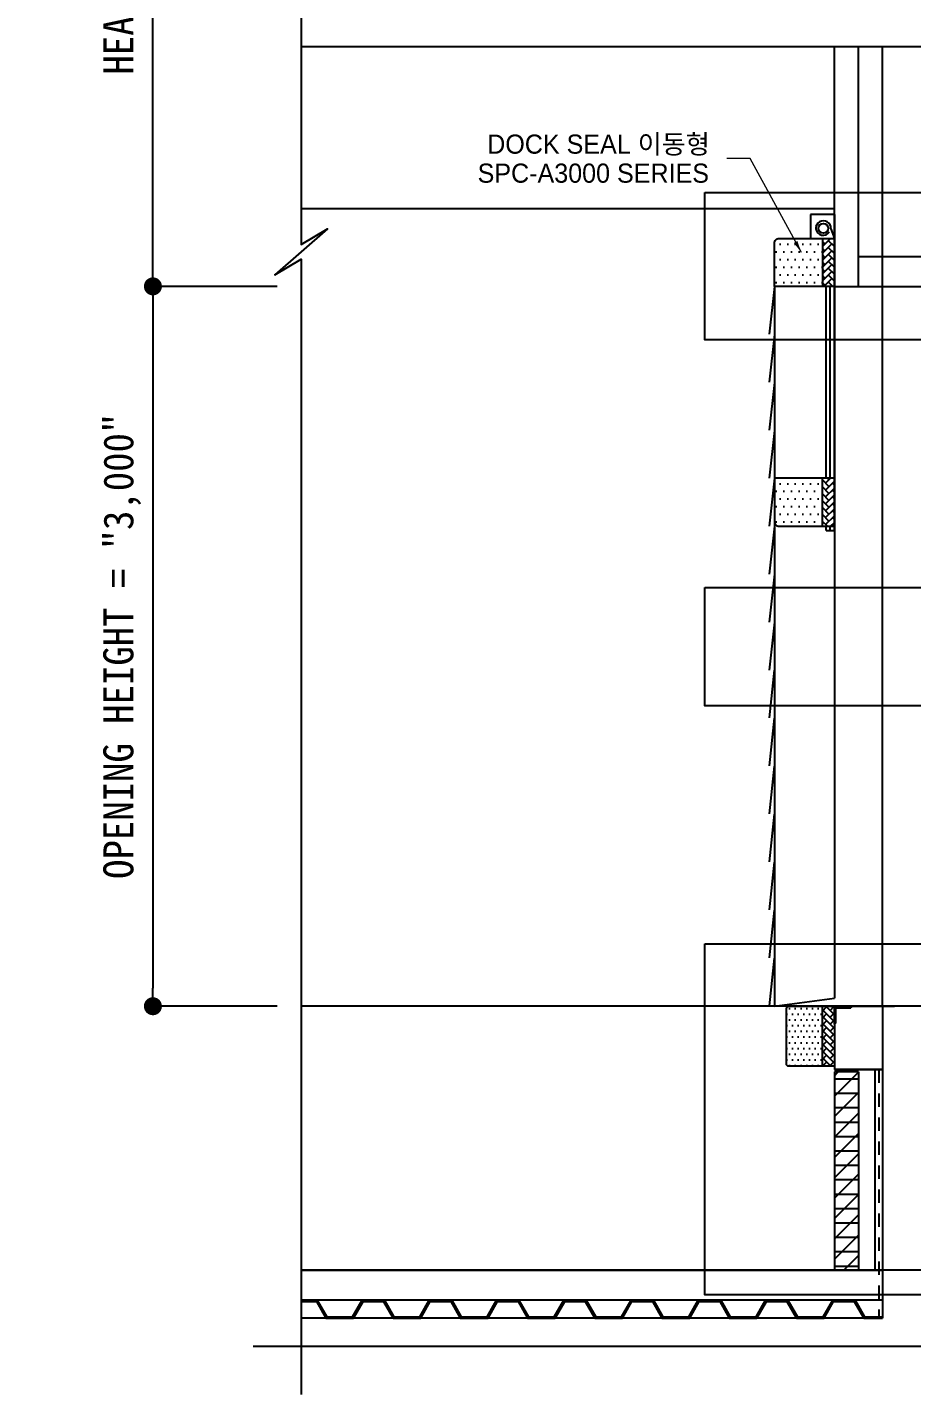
# Model space of a CAD drawing. Header units: millimetres. Extents: x 909 to 159266, y 137 to 21462.
# Drawn here: x 12768 to 16451, y 6662 to 12360 of the extents above; entities that cross this region are included whole.
import ezdxf

# ---------------------------------------------------------------- set-up
doc = ezdxf.new("R2010")
doc.units = ezdxf.units.MM
doc.header["$LTSCALE"] = 50
doc.header["$MEASUREMENT"] = 0
for name, pattern in [('주단면도-1$0$HID', [2, 1.1, -0.9]), ('주단면도-1$0$주단면도-1$0$STD_CENTER', [66, 60, -2, 2, -2]), ('주단면도-2$0$주단면도-1$0$STD_CENTER', [66, 60, -2, 2, -2])]:
    doc.linetypes.add(name, pattern=pattern)
doc.layers.get('Defpoints').update_dxf_attribs({"color": 181})
for name, color, linetype in [('252', 252, 'Continuous'), ('DIM', 7, 'Continuous'), ('주단면도-1$0$7FIN', 5, 'Continuous'), ('주단면도-1$0$A-SECT-DOOR', 8, 'Continuous'), ('주단면도-1$0$A-ST-CONC', 2, 'Continuous'), ('주단면도-1$0$fin-5', 6, 'Continuous'), ('주단면도-1$0$HAT', 8, 'Continuous'), ('주단면도-1$0$HID', 7, '주단면도-1$0$HID'), ('주단면도-1$0$INS', 252, 'Continuous'), ('주단면도-1$0$WAL', 3, 'Continuous'), ('주단면도-1$0$주단면도-1$0$A-FIN-TYP1', 6, 'Continuous'), ('주단면도-1$0$주단면도-1$0$A-FLOR-GW', 6, 'Continuous'), ('주단면도-1$0$주단면도-1$0$A-ST-AXIS-CEN', 252, '주단면도-1$0$주단면도-1$0$STD_CENTER'), ('주단면도-1$0$주단면도-1$0$A-ST-CONC', 2, 'Continuous'), ('주단면도-2$0$주단면도-1$0$A-ST-AXIS-CEN', 252, '주단면도-2$0$주단면도-1$0$STD_CENTER')]:
    doc.layers.add(name, color=color, linetype=linetype)
doc.layers.add('주단면도-1$0$A-ELEV-LIN2', color=7, linetype='Continuous', lineweight=25)
doc.styles.add('2020음성 1차', font='나눔고딕Bold.ttf')
doc.styles.get("Standard").update_dxf_attribs({"font": 'NanumGothicBold.ttf'})
doc.styles.add('돋움체', font='')
doc.styles.add('헤드라인', font='')
doc.styles.get('돋움체').set_extended_font_data('DotumChe')
doc.styles.get('헤드라인').set_extended_font_data('HY울릉도M')
doc.dimstyles.new('ISO-25', dxfattribs={"dimtxt": 2.5, "dimasz": 2.5, "dimexe": 1.25, "dimexo": 0.625, "dimtad": 1, "dimtxsty": 'Standard', "dimcen": 2.5, "dimadec": 0, "dimazin": 0, "dimtfac": 1, "dimtmove": 0, "dimatfit": 3, "dimfxl": 1, "dimarcsym": 0})
doc.dimstyles.new('류재성$0', dxfattribs={"dimscale": 50, "dimtxt": 3, "dimasz": 1.5, "dimexe": 0, "dimexo": 2, "dimgap": 1, "dimtad": 1, "dimdec": 0, "dimdsep": 46, "dimlunit": 6, "dimtxsty": '2020음성 1차', "dimblk1": 'DOT', "dimblk2": 'DOT', "dimsah": 1, "dimcen": 0.09, "dimclrt": 4, "dimadec": 0, "dimazin": 0, "dimtfac": 1, "dimtdec": 4, "dimtofl": 0, "dimtmove": 0, "dimatfit": 3, "dimldrblk": 'DOT', "dimfxl": 1, "dimtolj": 1, "dimtzin": 0, "dimarcsym": 0})

# ---------------------------------------------------------------- blocks, each defined once
blk = doc.blocks.new('DOCK SEAL')
at = {"transparency": 33554687}
h = blk.add_hatch(dxfattribs=at)
h.set_pattern_fill('DOTS', color=3, scale=20)
h.set_pattern_definition([(0, (1077670.886, -1237430.57), (15.875, 31.75), [0, -31.75])])
h.paths.add_polyline_path([(1190556.7, -1301344.5), (1190556.7, -1301144.5), (1190376.7, -1301144.5, 0.414214), (1190356.7, -1301164.5), (1190356.7, -1301344.5)])
h = blk.add_hatch(dxfattribs=at)
h.set_pattern_fill('DOTS', color=3, scale=20)
h.set_pattern_definition([(0, (1077670.886, -1237856.78), (15.875, 31.75), [0, -31.75])])
h.paths.add_polyline_path([(1190356.7, -1302144.5), (1190356.7, -1302324.5, 0.414214), (1190376.7, -1302344.5), (1190556.7, -1302344.5), (1190556.7, -1302144.5)])
h = blk.add_hatch()
h.set_pattern_fill('DOTS,_O', color=6, scale=15)
h.set_pattern_definition([(0, (1122895.82, -784727.474), (11.90625, 23.8125), [0, -23.8125])])
h.paths.add_polyline_path([(1190681.7, -1304344.5), (1190606.7, -1304344.5), (1190606.7, -1304419.5), (1190612.7, -1304413.5), (1190612.7, -1304356.5, -0.414214), (1190618.7, -1304350.5), (1190675.7, -1304350.5)])
at = {"layer": 'DIM'}
h = blk.add_hatch(dxfattribs=at)
h.set_pattern_fill('AR-HBONE', color=3, scale=0.2, style=0)
h.set_pattern_definition([(45, (1077670.886, -1237430.571), (3e-15, 28.7368196), [60.96, -20.32]), (135, (1077685.254, -1237416.203), (3e-15, 28.7368196), [60.96, -20.32])])
h.paths.add_polyline_path([(1190606.7, -1301144.5), (1190556.7, -1301144.5), (1190556.7, -1301344.5), (1190606.7, -1301344.5)])
h = blk.add_hatch(dxfattribs=at)
h.set_pattern_fill('AR-HBONE', color=3, scale=0.2, style=0)
h.set_pattern_definition([(45, (0, 0), (0, 28.73681959), [60.96, -20.32]), (135, (14.368, 14.368), (3e-15, 28.73681959), [60.96, -20.32])])
h.paths.add_polyline_path([(1190606.7, -1302144.5), (1190556.7, -1302144.5), (1190556.7, -1302344.5), (1190606.7, -1302344.5)])
h = blk.add_hatch(dxfattribs=at)
h.set_pattern_fill('DOTS,_O', color=3, scale=15)
h.set_pattern_definition([(0, (1089029.327, -1236932.07), (11.90625, 23.8125), [0, -23.8125])])
h.paths.add_polyline_path([(1190556.7, -1304344.5), (1190416.7, -1304344.5, 0.414214), (1190406.7, -1304354.5), (1190406.7, -1304584.5, 0.414214), (1190416.7, -1304594.5), (1190556.7, -1304594.5)])
h = blk.add_hatch(dxfattribs=at)
h.set_pattern_fill('AR-HBONE', color=3, scale=0.2, style=0)
h.set_pattern_definition([(45, (1089029.327, -1236932.07), (3e-15, 28.7368196), [60.96, -20.32]), (135, (1089043.695, -1236917.7), (3e-15, 28.7368196), [60.96, -20.32])])
h.paths.add_polyline_path([(1190556.7, -1304594.5), (1190606.7, -1304594.5), (1190606.7, -1304344.5), (1190556.7, -1304344.5)])
for p, q in [((1190572.7, -1302144.5, 0), (1190572.7, -1301344.5, 0)), ((1190589.7, -1302144.5, 0), (1190589.7, -1301344.5, 0)), ((1190606.7, -1302144.5, 0), (1190606.7, -1301344.5, 0)), ((1190572.7, -1302361.6, 0), (1190572.7, -1302344.5, 0)), ((1190572.7, -1302361.6, 0), (1190606.7, -1302361.6, 0)), ((1190589.7, -1302361.6, 0), (1190589.7, -1302344.5, 0)), ((1190606.7, -1302361.6, 0), (1190606.7, -1302344.5, 0))]:
    blk.add_line(p, q)
at = {"color": 6}
for p, q in [((1190681.7, -1304344.5, 0), (1190675.7, -1304350.5, 0)), ((1190612.7, -1304413.5, 0), (1190606.7, -1304419.5, 0))]:
    blk.add_line(p, q, dxfattribs=at)
at = {"color": 6, "elevation": 0}
blk.add_lwpolyline([(1190606.7, -1304419.5), (1190606.7, -1304344.5), (1190681.7, -1304344.5)], dxfattribs=at)
blk.add_lwpolyline([(1190612.7, -1304413.5), (1190612.7, -1304356.5, -0.414214), (1190618.7, -1304350.5), (1190675.7, -1304350.5)], format="xyb", dxfattribs=at)
at = {"layer": 'DIM', "color": 3}
for p, q in [((1190606.6, -1301044.5, 0), (1190506.6, -1301044.5, 0)), ((1190506.6, -1301044.5, 0), (1190506.7, -1301144.5, 0)), ((1190606.6, -1301044.5, 0), (1190606.7, -1301144.5, 0)), ((1190592.2, -1301104.2, 0), (1190606.7, -1301144.5, 0)), ((1190556.7, -1301144.5, 0), (1190556.7, -1301344.5, 0)), ((1190356.7, -1301344.5, 0), (1190334.9, -1301543.3, 0)), ((1190356.7, -1301344.6, 0), (1190334.9, -1301543.3, 0)), ((1190356.7, -1301344.5, 0), (1190356.7, -1304344.5, 0)), ((1190606.7, -1301344.5, 0), (1190606.7, -1304310.2)), ((1190356.7, -1301544.5, 0), (1190334.9, -1301743.3, 0)), ((1190356.6, -1301744.5, 0), (1190334.9, -1301943.3, 0)), ((1190356.6, -1301944.5, 0), (1190334.8, -1302143.3, 0)), ((1190356.6, -1302144.5, 0), (1190334.8, -1302343.3, 0)), ((1190556.7, -1302344.5, 0), (1190556.7, -1302144.5, 0)), ((1190356.6, -1302344.5, 0), (1190334.8, -1302543.3, 0)), ((1190356.6, -1302544.5, 0), (1190334.8, -1302743.3, 0)), ((1190356.6, -1302744.5, 0), (1190334.8, -1302943.3, 0)), ((1190356.5, -1302944.5, 0), (1190334.7, -1303143.3, 0)), ((1190356.5, -1303144.5, 0), (1190334.7, -1303343.3, 0)), ((1190356.5, -1303344.5, 0), (1190334.7, -1303543.3, 0)), ((1190356.5, -1303544.5, 0), (1190334.7, -1303743.3, 0)), ((1190356.5, -1303744.5, 0), (1190334.7, -1303943.3, 0)), ((1190356.4, -1303944.5, 0), (1190334.7, -1304143.3, 0)), ((1190356.4, -1304144.5, 0), (1190334.6, -1304343.3, 0)), ((1190356.7, -1304344.5, 0), (1190606.7, -1304310.2)), ((1190556.7, -1304594.5, 0), (1190556.7, -1304344.5, 0))]:
    blk.add_line(p, q, dxfattribs=at)
at = {"layer": 'DIM', "color": 3, "elevation": 0}
for points in [[(1190606.7, -1301144.5), (1190606.7, -1301344.5), (1190356.7, -1301344.5), (1190356.7, -1301164.5, -0.414214), (1190376.7, -1301144.5)], [(1190606.7, -1302344.5), (1190606.7, -1302144.5), (1190356.7, -1302144.5), (1190356.7, -1302324.5, 0.414214), (1190376.7, -1302344.5)], [(1190416.7, -1304344.5), (1190606.7, -1304344.5), (1190606.7, -1304594.5), (1190416.7, -1304594.5, -0.414214), (1190406.7, -1304584.5), (1190406.7, -1304354.5, -0.414214)]]:
    blk.add_lwpolyline(points, format="xyb", close=True, dxfattribs=at)
at = {"layer": 'DIM', "color": 3}
blk.add_circle((1190560.8, -1301102.5, 0), 20.1, dxfattribs=at)
for centre, radius, start, end in [((1190560.8, -1301102.5, 0), 31.5, 357.0359, 182.9641), ((1190559.8, -1301100.8, 0), 30.8, 186.2258, 328.6283)]:
    blk.add_arc(centre, radius, start, end, dxfattribs=at)
blk = doc.blocks.new('주단면도-1$0$A$C335c50f1')
at = {"layer": '주단면도-1$0$A-SECT-DOOR'}
for p, q in [((0.1, 125, -103000), (950, 125)), ((0.1, 0, -103000), (950, 0)), ((-99.9, -3000, -103000), (150.1, -3000, -103000)), ((100, -3000, -103000), (-99.9, -3000, -103000)), ((100, -3000, -103000), (-99.9, -3000, -103000))]:
    blk.add_line(p, q, dxfattribs=at)
at = {"layer": '주단면도-1$0$A-ST-CONC'}
for p, q in [((-99.9, -3000, -103000), (-99.9, -3264, -103000)), ((100, -3000, -103000), (-99.9, -3000, -103000)), ((-99.9, -3264, -103000), (100, -3264, -103000))]:
    blk.add_line(p, q, dxfattribs=at)
at = {"layer": '주단면도-1$0$INS'}
blk.add_line((0.1, 0, -103000), (0.1, 125, -103000), dxfattribs=at)
blk.add_blockref('DOCK SEAL', (-1190706.5, 1301344.5, -103000))
blk = doc.blocks.new('_Dot')
at = {"layer": 'DIM', "color": 0, "lineweight": -2}
blk.add_line((-0.5, 0), (-1, 0), dxfattribs=at)
at = {"layer": 'DIM', "color": 0, "const_width": 0.5}
blk.add_lwpolyline([(-0.25, 0, 1), (0.25, 0, 1)], format="xyb", close=True, dxfattribs=at)
blk = doc.blocks.new('*D5531')
at = {"layer": '252', "color": 0, "lineweight": -2}
for p, q in [((13809, 11280.3), (13291.3, 11280.3)), ((13291.3, 11205.3), (13291.3, 8355.3)), ((13809, 8280.3), (13291.3, 8280.3))]:
    blk.add_line(p, q, dxfattribs=at)
at = {"layer": 'Defpoints', "color": 0}
for p in [(13909, 11280.3), (13291.3, 8280.3), (13909, 8280.3)]:
    blk.add_point(p, dxfattribs=at)
at = {"layer": '252', "color": 0, "linetype": 'ByBlock', "lineweight": -2, "xscale": 75, "yscale": 75, "zscale": 75}
for p, rotation in [((13291.3, 11280.3), 90), ((13291.3, 8280.3), 270)]:
    blk.add_blockref('_Dot', p, dxfattribs=dict(at, rotation=rotation))
at = {"layer": '252', "color": 4, "insert": (13163.5, 9780.3), "char_height": 125, "attachment_point": 5, "rotation": 90, "style": '돋움체'}
blk.add_mtext('\\A1;OPENING HEIGHT = "3,000"', dxfattribs=at)
blk = doc.blocks.new('*D5532')
at = {"layer": '252', "color": 0, "lineweight": -2}
for p, q in [((13809, 14580.3), (13291.3, 14580.3)), ((13291.3, 11355.3), (13291.3, 14505.3)), ((13809, 11280.3), (13291.3, 11280.3))]:
    blk.add_line(p, q, dxfattribs=at)
at = {"layer": 'Defpoints', "color": 0}
for p in [(13291.3, 14580.3), (13909, 14580.3), (13909, 11280.3)]:
    blk.add_point(p, dxfattribs=at)
at = {"layer": '252', "color": 0, "linetype": 'ByBlock', "lineweight": -2, "xscale": 75, "yscale": 75, "zscale": 75}
for p, rotation in [((13291.3, 14580.3), 90), ((13291.3, 11280.3), 270)]:
    blk.add_blockref('_Dot', p, dxfattribs=dict(at, rotation=rotation))
at = {"layer": '252', "color": 4, "insert": (13163.5, 12930.3), "char_height": 125, "attachment_point": 5, "rotation": 90, "style": '돋움체'}
blk.add_mtext('\\A1;HEAD ROOM = "3,300"', dxfattribs=at)

msp = doc.modelspace()

# ---------------------------------------------------------------- hatches: boundary and pattern name
at = {"layer": '주단면도-1$0$HAT', "transparency": 33554687}
h = msp.add_hatch(dxfattribs=at)
h.set_pattern_fill('ANSI31', color=256, scale=60)
h.set_pattern_definition([(225, (55686.43, -168233.71), (42.426407, -42.426407), [])])
h.paths.add_polyline_path([(16229.3, 7180.3), (16229.3, 8006.3), (16129.3, 8006.3), (16129.3, 7180.3)])

# ---------------------------------------------------------------- linework, layer by layer
at = {"color": 2}
for points in [[(13909, 16186.7), (13909, 11454.9), (14018.9, 11519.5), (13799.1, 11328.7), (13909, 11393.4), (13909, 6661.6)], [(20213.4, 6861.6), (16991.9, 6861.6), (17056.6, 6751.7), (16865.8, 6971.5), (16930.5, 6861.6), (13709, 6861.6)]]:
    msp.add_lwpolyline(points, dxfattribs=at)
for points in [[(15589.3, 11671.1), (17562.9, 11671.1), (17562.9, 11057), (15589.3, 11057)], [(15589.3, 10025.6), (17562.9, 10025.6), (17562.9, 9531.6), (15589.3, 9531.6)], [(15589.3, 8540.1), (17562.9, 8540.1), (17562.9, 7076.9), (15589.3, 7076.9)]]:
    msp.add_lwpolyline(points, close=True)
at = {"layer": '주단면도-1$0$7FIN'}
for points in [[(13909, 7055.3), (13975.9, 7055.3), (14015.3, 6985.6), (14123, 6985.6), (14162.5, 7055.3), (14255.9, 7055.3), (14295.2, 6985.6), (14403, 6985.6), (14442.5, 7055.3), (14535.9, 7055.3), (14575.4, 6985.6), (14683.2, 6985.6), (14722.5, 7055.3), (14815.9, 7055.3), (14855.4, 6985.6), (14963.1, 6985.6), (15002.5, 7055.3), (15095.9, 7055.3), (15135.3, 6985.6), (15243, 6985.6), (15282.5, 7055.3), (15375.9, 7055.3), (15415.2, 6985.6), (15523, 6985.6), (15562.5, 7055.3), (15655.9, 7055.3), (15695.4, 6985.6), (15803.2, 6985.6), (15842.5, 7055.3), (15935.9, 7055.3), (15975.4, 6985.6), (16083.1, 6985.6), (16122.5, 7055.3), (16215.9, 7055.3), (16255.3, 6985.6), (16329.3, 6985.6)], [(13909, 7049.9), (13972.1, 7049.9), (14011.5, 6980.3), (14126.8, 6980.3), (14166.3, 7049.9), (14252, 7049.9), (14291.4, 6980.3), (14406.8, 6980.3), (14446.3, 7049.9), (14532.1, 7049.9), (14571.6, 6980.3), (14687, 6980.3), (14726.3, 7049.9), (14812.1, 7049.9), (14851.6, 6980.3), (14966.9, 6980.3), (15006.3, 7049.9), (15092.1, 7049.9), (15131.5, 6980.3), (15246.8, 6980.3), (15286.3, 7049.9), (15372.1, 7049.9), (15411.4, 6980.3), (15526.8, 6980.3), (15566.3, 7049.9), (15652.1, 7049.9), (15691.6, 6980.3), (15807, 6980.3), (15846.3, 7049.9), (15932.1, 7049.9), (15971.6, 6980.3), (16086.9, 6980.3), (16126.3, 7049.9), (16212.1, 7049.9), (16251.5, 6980.3), (16329.3, 6980.3)]]:
    msp.add_lwpolyline(points, dxfattribs=at)
at = {"layer": '주단면도-1$0$A-ELEV-LIN2'}
for p, q in [((16329.3, 8280.3), (16329.3, 12280.3)), ((13909, 11604.3), (16129.4, 11604.3))]:
    msp.add_line(p, q, dxfattribs=at)
at = {"layer": '주단면도-1$0$A-ST-CONC'}
msp.add_line((16329.3, 8016.3), (16129.3, 8016.3), dxfattribs=at)
at = {"layer": '주단면도-1$0$fin-5'}
msp.add_line((16299.3, 7180.3), (16299.3, 8016.3), dxfattribs=at)
at = {"layer": '주단면도-1$0$HID', "color": 8}
msp.add_line((16314.3, 8016.3), (16314.3, 6980.3), dxfattribs=at)
at = {"layer": '주단면도-1$0$WAL'}
for p, q in [((16129.3, 8006.3), (16129.3, 7180.3)), ((16229.3, 8006.3), (16129.3, 8006.3)), ((16229.3, 8006.3), (16229.3, 7180.3)), ((16229.3, 7976.3), (16129.3, 7976.3)), ((16229.3, 7916.3), (16129.3, 7916.3)), ((16229.3, 7856.3), (16129.3, 7856.3)), ((16229.3, 7796.3), (16129.3, 7796.3)), ((16229.3, 7736.3), (16129.3, 7736.3)), ((16229.3, 7676.3), (16129.3, 7676.3)), ((16229.3, 7676.3), (16129.3, 7676.3)), ((16229.3, 7616.3), (16129.3, 7616.3)), ((16229.3, 7556.3), (16129.3, 7556.3)), ((16229.3, 7496.3), (16129.3, 7496.3)), ((16229.3, 7436.3), (16129.3, 7436.3)), ((16229.3, 7376.3), (16129.3, 7376.3)), ((16229.3, 7316.3), (16129.3, 7316.3)), ((16229.3, 7256.3), (16129.3, 7256.3)), ((16229.3, 7196.3), (16129.3, 7196.3))]:
    msp.add_line(p, q, dxfattribs=at)
at = {"layer": '주단면도-1$0$주단면도-1$0$A-FIN-TYP1'}
for points in [[(13909, 7180.3), (16329.3, 7180.3)], [(16329.3, 7055.3), (13909, 7055.3)]]:
    msp.add_lwpolyline(points, dxfattribs=at)
at = {"layer": '주단면도-1$0$주단면도-1$0$A-FLOR-GW'}
for p, q in [((16129.4, 11280.3), (16129.4, 12280.3)), ((16229.4, 11280.3), (16229.4, 12280.3)), ((16129.4, 11280.3), (16229.4, 11280.3))]:
    msp.add_line(p, q, dxfattribs=at)
at = {"layer": '주단면도-1$0$주단면도-1$0$A-ST-AXIS-CEN', "linetype": 'Continuous'}
msp.add_line((20013.4, 7180.3), (13909, 7180.3), dxfattribs=at)
at = {"layer": '주단면도-1$0$주단면도-1$0$A-ST-CONC'}
for p, q in [((13909, 12280.3), (17129.3, 12280.3)), ((17129.3, 8280.3), (16329.3, 8280.3)), ((16329.3, 6980.3), (13909, 6980.3))]:
    msp.add_line(p, q, dxfattribs=at)
msp.add_lwpolyline([(16329.3, 8280.3), (16329.3, 6980.3)], dxfattribs=at)
at = {"layer": '주단면도-2$0$주단면도-1$0$A-ST-AXIS-CEN', "color": 1, "linetype": 'Continuous'}
for p, q in [((20013.4, 8280.3), (13909, 8280.3)), ((20013.5, 7180.3), (13909.1, 7180.3))]:
    msp.add_line(p, q, dxfattribs=at)

# ---------------------------------------------------------------- block references
at = {"layer": '주단면도-1$0$주단면도-1$0$A-FLOR-GW'}
msp.add_blockref('주단면도-1$0$A$C335c50f1', (16229.3, 11280.3), dxfattribs=at)

# ---------------------------------------------------------------- texts
at = {"color": 3, "style": '헤드라인'}
for s, p in [('DOCK SEAL 이동형', (14683.5, 11833.2)), ('SPC-A3000 SERIES', (14643.6, 11712.2))]:
    msp.add_text(s, height=79.834, dxfattribs=at).set_placement(p)

# ---------------------------------------------------------------- dimensions: what is measured, and where the dimension line sits
at = {"layer": '252', "color": 0}
for base, p2, text, picture, middle in [((13291.3, 14580.3), (13909, 14580.3), 'HEAD ROOM = "<>"', '*D5532', (13163.5, 12930.3)), ((13291.3, 8280.3), (13909, 8280.3), 'OPENING HEIGHT = "<>"', '*D5531', (13163.5, 9780.3))]:
    dim = msp.add_linear_dim(base=base, p1=(13909, 11280.3), p2=p2, angle=90, text=text, dimstyle='류재성$0', override={"dimtxt": 2.5, "dimtxsty": '돋움체'}, dxfattribs=at)
    dim.commit()
    dim.dimension.update_dxf_attribs({"geometry": picture, "text_midpoint": middle})

# ---------------------------------------------------------------- leaders
msp.add_leader([(15992, 11421.3), (15779.3, 11812.6), (15681.3, 11812.6)], dimstyle='ISO-25', override={"dimasz": 50, "dimtad": 0, "dimclrd": 1, "dimlwd": 9})

doc.saveas('drawing.dxf')
